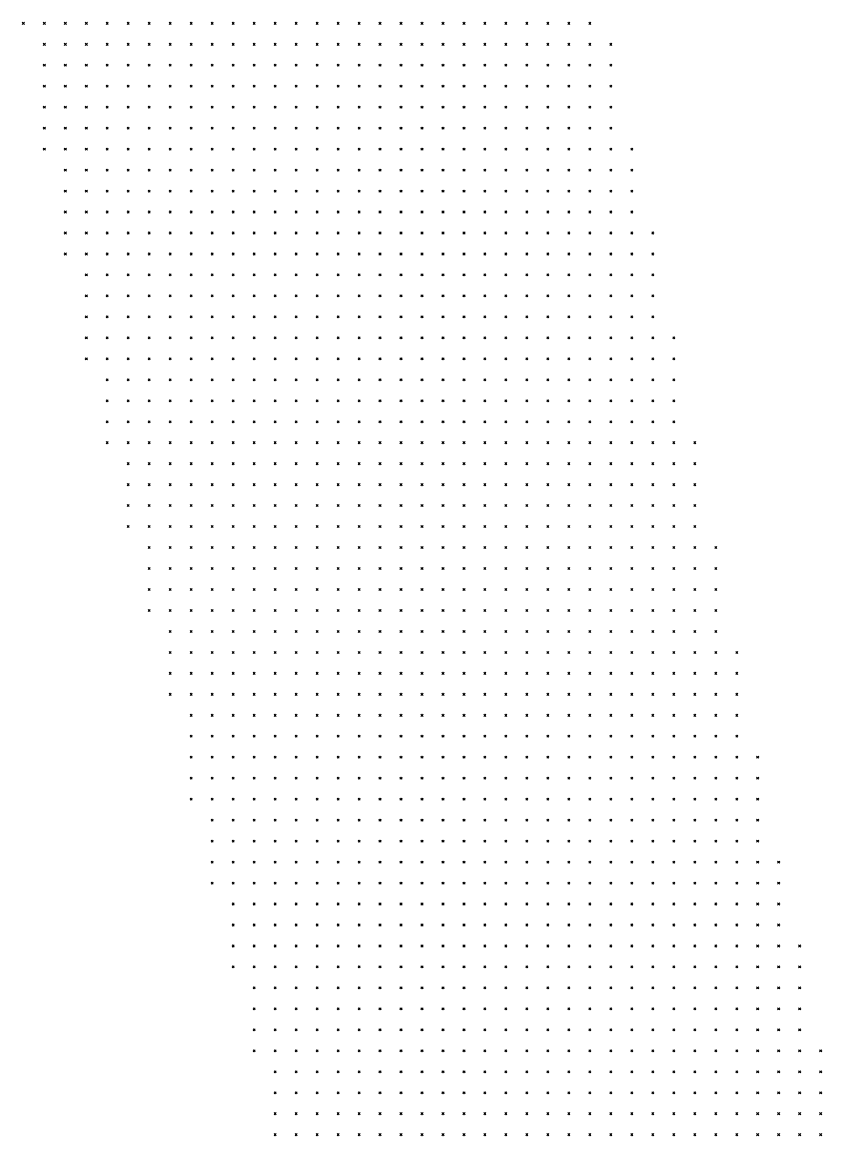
# Model space of a CAD drawing. Header units: metres. Extents: x 441556 to 446409, y 432338 to 461058.
# Drawn here: x 444707.3 to 444821.5, y 443728.8 to 443888.1 of the extents above; entities that cross this region are included whole.
import ezdxf

# ---------------------------------------------------------------- set-up
doc = ezdxf.new("R2010")
doc.units = ezdxf.units.M
doc.header["$MEASUREMENT"] = 0
doc.header["$PDMODE"] = 35
doc.header["$PDSIZE"] = 0.15
doc.layers.add('DTM-NOK-RevN_LIDAR_co_lidar', color=91, linetype='Continuous', lineweight=0)

msp = doc.modelspace()

# ---------------------------------------------------------------- linework, layer by layer
at = {"layer": 'DTM-NOK-RevN_LIDAR_co_lidar'}
for p in [(444707.407, 443887.924, 425.183), (444710.407, 443887.924, 424.736), (444713.406, 443887.924, 423.998), (444716.406, 443887.924, 422.18), (444719.405, 443887.924, 419.704), (444722.404, 443887.924, 417.01), (444725.404, 443887.924, 414.378), (444728.403, 443887.924, 411.889), (444731.402, 443887.924, 409.426), (444734.402, 443887.924, 407.352), (444737.401, 443887.924, 404.901), (444740.4, 443887.924, 402.31), (444743.4, 443887.924, 398.769), (444746.399, 443887.924, 396.269), (444749.398, 443887.924, 393.952), (444752.398, 443887.924, 391.381), (444755.397, 443887.924, 390.099), (444758.396, 443887.924, 390.973), (444761.396, 443887.924, 392.354), (444764.395, 443887.924, 392.398), (444767.394, 443887.924, 391.05), (444770.394, 443887.924, 390.247), (444773.393, 443887.924, 390.246), (444776.392, 443887.924, 390.414), (444779.392, 443887.924, 390.306), (444782.391, 443887.924, 390.255), (444785.39, 443887.924, 390.374), (444788.39, 443887.924, 390.187), (444710.407, 443884.924, 426.728), (444713.406, 443884.924, 424.844), (444716.406, 443884.924, 422.597), (444719.405, 443884.924, 419.48), (444722.404, 443884.924, 416.344), (444725.404, 443884.924, 413.805), (444728.403, 443884.924, 411.223), (444731.402, 443884.924, 408.684), (444734.402, 443884.924, 406.594), (444737.401, 443884.924, 404.056), (444740.4, 443884.924, 401.801), (444743.4, 443884.924, 399.238), (444746.399, 443884.924, 397.292), (444749.398, 443884.924, 395.114), (444752.398, 443884.924, 393.28), (444755.397, 443884.924, 393.694), (444758.396, 443884.924, 395.176), (444761.396, 443884.924, 394.851), (444764.395, 443884.924, 393.762), (444767.394, 443884.924, 392.356), (444770.394, 443884.924, 391.692), (444773.393, 443884.924, 391.858), (444776.392, 443884.924, 392.145), (444779.392, 443884.924, 392.296), (444782.391, 443884.924, 392.46), (444785.39, 443884.924, 392.516), (444788.39, 443884.924, 392.176), (444791.389, 443884.924, 391.636), (444710.407, 443881.925, 427.799), (444713.406, 443881.925, 425.405), (444716.406, 443881.925, 422.311), (444719.405, 443881.925, 418.769), (444722.404, 443881.925, 415.663), (444725.404, 443881.925, 413.078), (444728.403, 443881.925, 410.677), (444731.402, 443881.925, 408.365), (444734.402, 443881.925, 406.233), (444737.401, 443881.925, 404.134), (444740.4, 443881.925, 401.933), (444743.4, 443881.925, 399.9), (444746.399, 443881.925, 398.047), (444749.398, 443881.925, 395.796), (444752.398, 443881.925, 395.68), (444755.397, 443881.925, 398.11), (444758.396, 443881.925, 397.801), (444761.396, 443881.925, 396.763), (444764.395, 443881.925, 395.494), (444767.394, 443881.925, 393.84), (444770.394, 443881.925, 393.432), (444773.393, 443881.925, 393.591), (444776.392, 443881.925, 394.072), (444779.392, 443881.925, 394.548), (444782.391, 443881.925, 394.658), (444785.39, 443881.925, 394.373), (444788.39, 443881.925, 393.723), (444791.389, 443881.925, 393.211), (444710.407, 443878.926, 428.399), (444713.406, 443878.926, 425.488), (444716.406, 443878.926, 422.427), (444719.405, 443878.926, 419.492), (444722.404, 443878.926, 416.609), (444725.404, 443878.926, 413.961), (444728.403, 443878.926, 411.492), (444731.402, 443878.926, 408.864), (444734.402, 443878.926, 406.627), (444737.401, 443878.926, 404.465), (444740.4, 443878.926, 402.13), (444743.4, 443878.926, 400.249), (444746.399, 443878.926, 398.902), (444749.398, 443878.926, 398.334), (444752.398, 443878.926, 400.294), (444755.397, 443878.926, 400.778), (444758.396, 443878.926, 399.899), (444761.396, 443878.926, 398.37), (444764.395, 443878.926, 397.414), (444767.394, 443878.926, 396.566), (444770.394, 443878.926, 395.77), (444773.393, 443878.926, 395.797), (444776.392, 443878.926, 396.298), (444779.392, 443878.926, 396.696), (444782.391, 443878.926, 396.739), (444785.39, 443878.926, 396.244), (444788.39, 443878.926, 395.368), (444791.389, 443878.926, 394.708), (444710.407, 443875.926, 429.097), (444713.406, 443875.926, 426.283), (444716.406, 443875.926, 423.193), (444719.405, 443875.926, 420.422), (444722.404, 443875.926, 417.745), (444725.404, 443875.926, 414.933), (444728.403, 443875.926, 412.096), (444731.402, 443875.926, 409.184), (444734.402, 443875.926, 406.55), (444737.401, 443875.926, 404.448), (444740.4, 443875.926, 402.482), (444743.4, 443875.926, 400.995), (444746.399, 443875.926, 400.647), (444749.398, 443875.926, 401.658), (444752.398, 443875.926, 403.447), (444755.397, 443875.926, 402.587), (444758.396, 443875.926, 401.229), (444761.396, 443875.926, 400.483), (444764.395, 443875.926, 399.716), (444767.394, 443875.926, 398.815), (444770.394, 443875.926, 397.895), (444773.393, 443875.926, 397.964), (444776.392, 443875.926, 398.732), (444779.392, 443875.926, 399.188), (444782.391, 443875.926, 399.032), (444785.39, 443875.926, 398.28), (444788.39, 443875.926, 397.151), (444791.389, 443875.926, 396.208), (444710.407, 443872.927, 429.615), (444713.406, 443872.927, 427.041), (444716.406, 443872.927, 424.054), (444719.405, 443872.927, 421.098), (444722.404, 443872.927, 418.24), (444725.404, 443872.927, 415.382), (444728.403, 443872.927, 412.561), (444731.402, 443872.927, 409.545), (444734.402, 443872.927, 407.061), (444737.401, 443872.927, 405.142), (444740.4, 443872.927, 403.462), (444743.4, 443872.927, 402.587), (444746.399, 443872.927, 403.29), (444749.398, 443872.927, 404.953), (444752.398, 443872.927, 405.462), (444755.397, 443872.927, 404.411), (444758.396, 443872.927, 403.035), (444761.396, 443872.927, 402.59), (444764.395, 443872.927, 402.217), (444767.394, 443872.927, 401.477), (444770.394, 443872.927, 400.833), (444773.393, 443872.927, 400.738), (444776.392, 443872.927, 401.264), (444779.392, 443872.927, 401.84), (444782.391, 443872.927, 401.504), (444785.39, 443872.927, 400.154), (444788.39, 443872.927, 398.701), (444791.389, 443872.927, 397.858), (444710.407, 443869.928, 430.149), (444713.406, 443869.928, 427.387), (444716.406, 443869.928, 424.472), (444719.405, 443869.928, 421.507), (444722.404, 443869.928, 418.667), (444725.404, 443869.928, 415.945), (444728.403, 443869.928, 413.028), (444731.402, 443869.928, 410.196), (444734.402, 443869.928, 408.141), (444737.401, 443869.928, 406.073), (444740.4, 443869.928, 404.742), (444743.4, 443869.928, 404.463), (444746.399, 443869.928, 406.234), (444749.398, 443869.928, 407.422), (444752.398, 443869.928, 407.353), (444755.397, 443869.928, 406.115), (444758.396, 443869.928, 405.03), (444761.396, 443869.928, 404.813), (444764.395, 443869.928, 404.774), (444767.394, 443869.928, 403.926), (444770.394, 443869.928, 403.629), (444773.393, 443869.928, 404.005), (444776.392, 443869.928, 404.345), (444779.392, 443869.928, 404.334), (444782.391, 443869.928, 403.578), (444785.39, 443869.928, 402.005), (444788.39, 443869.928, 400.498), (444791.389, 443869.928, 399.773), (444794.388, 443869.928, 399.62), (444713.406, 443866.928, 427.845), (444716.406, 443866.928, 424.877), (444719.405, 443866.928, 421.993), (444722.404, 443866.928, 419.285), (444725.404, 443866.928, 416.796), (444728.403, 443866.928, 413.976), (444731.402, 443866.928, 411.276), (444734.402, 443866.928, 409.526), (444737.401, 443866.928, 407.917), (444740.4, 443866.928, 406.397), (444743.4, 443866.928, 406.429), (444746.399, 443866.928, 408.428), (444749.398, 443866.928, 409.469), (444752.398, 443866.928, 409.675), (444755.397, 443866.928, 408.639), (444758.396, 443866.928, 407.743), (444761.396, 443866.928, 407.436), (444764.395, 443866.928, 407.364), (444767.394, 443866.928, 406.705), (444770.394, 443866.928, 406.667), (444773.393, 443866.928, 406.848), (444776.392, 443866.928, 406.834), (444779.392, 443866.928, 406.469), (444782.391, 443866.928, 405.369), (444785.39, 443866.928, 403.726), (444788.39, 443866.928, 402.434), (444791.389, 443866.928, 401.942), (444794.388, 443866.928, 401.893), (444713.406, 443863.929, 428.583), (444716.406, 443863.929, 425.669), (444719.405, 443863.929, 422.787), (444722.404, 443863.929, 420.239), (444725.404, 443863.929, 417.924), (444728.403, 443863.929, 415.563), (444731.402, 443863.929, 413.111), (444734.402, 443863.929, 411.215), (444737.401, 443863.929, 409.87), (444740.4, 443863.929, 408.56), (444743.4, 443863.929, 408.788), (444746.399, 443863.929, 410.451), (444749.398, 443863.929, 411.829), (444752.398, 443863.929, 412.13), (444755.397, 443863.929, 411.631), (444758.396, 443863.929, 410.856), (444761.396, 443863.929, 410.514), (444764.395, 443863.929, 410.195), (444767.394, 443863.929, 409.703), (444770.394, 443863.929, 409.641), (444773.393, 443863.929, 409.716), (444776.392, 443863.929, 409.538), (444779.392, 443863.929, 408.81), (444782.391, 443863.929, 407.372), (444785.39, 443863.929, 405.89), (444788.39, 443863.929, 404.999), (444791.389, 443863.929, 404.528), (444794.388, 443863.929, 404.273), (444713.406, 443860.93, 429.033), (444716.406, 443860.93, 426.498), (444719.405, 443860.93, 424.103), (444722.404, 443860.93, 421.834), (444725.404, 443860.93, 419.569), (444728.403, 443860.93, 417.287), (444731.402, 443860.93, 414.98), (444734.402, 443860.93, 412.917), (444737.401, 443860.93, 411.946), (444740.4, 443860.93, 411.653), (444743.4, 443860.93, 411.862), (444746.399, 443860.93, 413.097), (444749.398, 443860.93, 414.419), (444752.398, 443860.93, 414.738), (444755.397, 443860.93, 414.499), (444758.396, 443860.93, 413.991), (444761.396, 443860.93, 413.66), (444764.395, 443860.93, 413.249), (444767.394, 443860.93, 412.818), (444770.394, 443860.93, 412.658), (444773.393, 443860.93, 412.547), (444776.392, 443860.93, 411.983), (444779.392, 443860.93, 410.975), (444782.391, 443860.93, 409.686), (444785.39, 443860.93, 408.51), (444788.39, 443860.93, 407.85), (444791.389, 443860.93, 407.408), (444794.388, 443860.93, 406.926), (444713.406, 443857.93, 429.795), (444716.406, 443857.93, 427.81), (444719.405, 443857.93, 425.775), (444722.404, 443857.93, 423.505), (444725.404, 443857.93, 421.22), (444728.403, 443857.93, 418.764), (444731.402, 443857.93, 416.246), (444734.402, 443857.93, 414.478), (444737.401, 443857.93, 414.2), (444740.4, 443857.93, 414.537), (444743.4, 443857.93, 414.985), (444746.399, 443857.93, 416.206), (444749.398, 443857.93, 417.096), (444752.398, 443857.93, 417.464), (444755.397, 443857.93, 417.276), (444758.396, 443857.93, 416.779), (444761.396, 443857.93, 416.537), (444764.395, 443857.93, 416.13), (444767.394, 443857.93, 415.781), (444770.394, 443857.93, 415.475), (444773.393, 443857.93, 414.739), (444776.392, 443857.93, 413.837), (444779.392, 443857.93, 412.861), (444782.391, 443857.93, 411.891), (444785.39, 443857.93, 411.094), (444788.39, 443857.93, 410.673), (444791.389, 443857.93, 410.335), (444794.388, 443857.93, 409.912), (444797.388, 443857.93, 409.598), (444713.406, 443854.931, 431.262), (444716.406, 443854.931, 429.418), (444719.405, 443854.931, 427.357), (444722.404, 443854.931, 424.988), (444725.404, 443854.931, 422.557), (444728.403, 443854.931, 419.904), (444731.402, 443854.931, 417.381), (444734.402, 443854.931, 416.459), (444737.401, 443854.931, 416.816), (444740.4, 443854.931, 417.135), (444743.4, 443854.931, 417.821), (444746.399, 443854.931, 419.108), (444749.398, 443854.931, 419.711), (444752.398, 443854.931, 420.055), (444755.397, 443854.931, 419.92), (444758.396, 443854.931, 419.477), (444761.396, 443854.931, 419.429), (444764.395, 443854.931, 419.067), (444767.394, 443854.931, 418.661), (444770.394, 443854.931, 418.019), (444773.393, 443854.931, 416.705), (444776.392, 443854.931, 415.589), (444779.392, 443854.931, 414.861), (444782.391, 443854.931, 414.224), (444785.39, 443854.931, 413.575), (444788.39, 443854.931, 413.365), (444791.389, 443854.931, 413.344), (444794.388, 443854.931, 413.018), (444797.388, 443854.931, 412.57), (444716.406, 443851.932, 430.893), (444719.405, 443851.932, 428.774), (444722.404, 443851.932, 426.354), (444725.404, 443851.932, 423.528), (444728.403, 443851.932, 420.877), (444731.402, 443851.932, 419.061), (444734.402, 443851.932, 418.808), (444737.401, 443851.932, 419.316), (444740.4, 443851.932, 419.917), (444743.4, 443851.932, 420.74), (444746.399, 443851.932, 421.792), (444749.398, 443851.932, 422.327), (444752.398, 443851.932, 422.579), (444755.397, 443851.932, 422.597), (444758.396, 443851.932, 422.452), (444761.396, 443851.932, 422.312), (444764.395, 443851.932, 421.833), (444767.394, 443851.932, 421.263), (444770.394, 443851.932, 420.282), (444773.393, 443851.932, 418.806), (444776.392, 443851.932, 417.618), (444779.392, 443851.932, 417.099), (444782.391, 443851.932, 416.787), (444785.39, 443851.932, 416.355), (444788.39, 443851.932, 416.268), (444791.389, 443851.932, 416.346), (444794.388, 443851.932, 415.938), (444797.388, 443851.932, 415.232), (444716.406, 443848.932, 432.075), (444719.405, 443848.932, 429.887), (444722.404, 443848.932, 427.261), (444725.404, 443848.932, 424.172), (444728.403, 443848.932, 421.989), (444731.402, 443848.932, 421.3), (444734.402, 443848.932, 421.489), (444737.401, 443848.932, 421.879), (444740.4, 443848.932, 422.714), (444743.4, 443848.932, 423.562), (444746.399, 443848.932, 424.545), (444749.398, 443848.932, 425.035), (444752.398, 443848.932, 425.297), (444755.397, 443848.932, 425.406), (444758.396, 443848.932, 425.236), (444761.396, 443848.932, 424.921), (444764.395, 443848.932, 424.282), (444767.394, 443848.932, 423.669), (444770.394, 443848.932, 422.486), (444773.393, 443848.932, 421.084), (444776.392, 443848.932, 420.095), (444779.392, 443848.932, 419.791), (444782.391, 443848.932, 419.731), (444785.39, 443848.932, 419.574), (444788.39, 443848.932, 419.453), (444791.389, 443848.932, 419.206), (444794.388, 443848.932, 418.51), (444797.388, 443848.932, 417.547), (444716.406, 443845.933, 433.123), (444719.405, 443845.933, 430.781), (444722.404, 443845.933, 427.987), (444725.404, 443845.933, 425.094), (444728.403, 443845.933, 423.567), (444731.402, 443845.933, 423.715), (444734.402, 443845.933, 424.322), (444737.401, 443845.933, 424.772), (444740.4, 443845.933, 425.569), (444743.4, 443845.933, 426.234), (444746.399, 443845.933, 427.172), (444749.398, 443845.933, 427.629), (444752.398, 443845.933, 428.019), (444755.397, 443845.933, 428.267), (444758.396, 443845.933, 427.85), (444761.396, 443845.933, 427.499), (444764.395, 443845.933, 426.92), (444767.394, 443845.933, 426.193), (444770.394, 443845.933, 424.884), (444773.393, 443845.933, 423.695), (444776.392, 443845.933, 423.109), (444779.392, 443845.933, 422.88), (444782.391, 443845.933, 422.874), (444785.39, 443845.933, 422.758), (444788.39, 443845.933, 422.385), (444791.389, 443845.933, 421.759), (444794.388, 443845.933, 420.803), (444797.388, 443845.933, 419.719), (444716.406, 443842.934, 434.169), (444719.405, 443842.934, 431.672), (444722.404, 443842.934, 428.957), (444725.404, 443842.934, 426.512), (444728.403, 443842.934, 425.615), (444731.402, 443842.934, 426.211), (444734.402, 443842.934, 426.913), (444737.401, 443842.934, 427.538), (444740.4, 443842.934, 428.458), (444743.4, 443842.934, 429.042), (444746.399, 443842.934, 429.761), (444749.398, 443842.934, 430.204), (444752.398, 443842.934, 430.587), (444755.397, 443842.934, 431.004), (444758.396, 443842.934, 430.727), (444761.396, 443842.934, 430.368), (444764.395, 443842.934, 429.748), (444767.394, 443842.934, 428.609), (444770.394, 443842.934, 427.273), (444773.393, 443842.934, 426.453), (444776.392, 443842.934, 426.21), (444779.392, 443842.934, 425.882), (444782.391, 443842.934, 425.716), (444785.39, 443842.934, 425.531), (444788.39, 443842.934, 424.981), (444791.389, 443842.934, 424.165), (444794.388, 443842.934, 423.105), (444797.388, 443842.934, 422.049), (444800.387, 443842.934, 421.228), (444716.406, 443839.934, 434.994), (444719.405, 443839.934, 432.455), (444722.404, 443839.934, 429.909), (444725.404, 443839.934, 428.067), (444728.403, 443839.934, 427.916), (444731.402, 443839.934, 428.894), (444734.402, 443839.934, 429.604), (444737.401, 443839.934, 430.289), (444740.4, 443839.934, 431.163), (444743.4, 443839.934, 431.877), (444746.399, 443839.934, 432.652), (444749.398, 443839.934, 433.103), (444752.398, 443839.934, 433.325), (444755.397, 443839.934, 433.542), (444758.396, 443839.934, 433.517), (444761.396, 443839.934, 433.161), (444764.395, 443839.934, 432.22), (444767.394, 443839.934, 430.848), (444770.394, 443839.934, 429.773), (444773.393, 443839.934, 429.221), (444776.392, 443839.934, 428.991), (444779.392, 443839.934, 428.794), (444782.391, 443839.934, 428.494), (444785.39, 443839.934, 428.149), (444788.39, 443839.934, 427.623), (444791.389, 443839.934, 426.701), (444794.388, 443839.934, 425.458), (444797.388, 443839.934, 424.319), (444800.387, 443839.934, 423.686), (444719.405, 443836.935, 433.422), (444722.404, 443836.935, 431.25), (444725.404, 443836.935, 430.152), (444728.403, 443836.935, 430.588), (444731.402, 443836.935, 431.648), (444734.402, 443836.935, 432.444), (444737.401, 443836.935, 433.177), (444740.4, 443836.935, 434.147), (444743.4, 443836.935, 434.934), (444746.399, 443836.935, 435.472), (444749.398, 443836.935, 436.051), (444752.398, 443836.935, 436.117), (444755.397, 443836.935, 436.139), (444758.396, 443836.935, 436.133), (444761.396, 443836.935, 435.484), (444764.395, 443836.935, 434.419), (444767.394, 443836.935, 433.432), (444770.394, 443836.935, 432.795), (444773.393, 443836.935, 432.197), (444776.392, 443836.935, 431.774), (444779.392, 443836.935, 431.684), (444782.391, 443836.935, 431.351), (444785.39, 443836.935, 430.846), (444788.39, 443836.935, 430.104), (444791.389, 443836.935, 428.816), (444794.388, 443836.935, 427.455), (444797.388, 443836.935, 426.467), (444800.387, 443836.935, 425.966), (444719.405, 443833.936, 434.444), (444722.404, 443833.936, 432.814), (444725.404, 443833.936, 432.564), (444728.403, 443833.936, 433.531), (444731.402, 443833.936, 434.555), (444734.402, 443833.936, 435.458), (444737.401, 443833.936, 436.354), (444740.4, 443833.936, 437.089), (444743.4, 443833.936, 437.81), (444746.399, 443833.936, 438.362), (444749.398, 443833.936, 438.872), (444752.398, 443833.936, 438.635), (444755.397, 443833.936, 438.483), (444758.396, 443833.936, 438.307), (444761.396, 443833.936, 437.902), (444764.395, 443833.936, 437.056), (444767.394, 443833.936, 436.528), (444770.394, 443833.936, 435.718), (444773.393, 443833.936, 434.965), (444776.392, 443833.936, 434.478), (444779.392, 443833.936, 434.38), (444782.391, 443833.936, 434.201), (444785.39, 443833.936, 433.472), (444788.39, 443833.936, 432.175), (444791.389, 443833.936, 430.639), (444794.388, 443833.936, 429.412), (444797.388, 443833.936, 428.765), (444800.387, 443833.936, 428.508), (444719.405, 443830.936, 435.458), (444722.404, 443830.936, 434.769), (444725.404, 443830.936, 435.32), (444728.403, 443830.936, 436.452), (444731.402, 443830.936, 437.42), (444734.402, 443830.936, 438.385), (444737.401, 443830.936, 439.154), (444740.4, 443830.936, 439.839), (444743.4, 443830.936, 440.583), (444746.399, 443830.936, 441.228), (444749.398, 443830.936, 441.335), (444752.398, 443830.936, 441.146), (444755.397, 443830.936, 441.205), (444758.396, 443830.936, 440.874), (444761.396, 443830.936, 440.548), (444764.395, 443830.936, 439.901), (444767.394, 443830.936, 439.368), (444770.394, 443830.936, 438.634), (444773.393, 443830.936, 437.927), (444776.392, 443830.936, 437.393), (444779.392, 443830.936, 437.087), (444782.391, 443830.936, 436.765), (444785.39, 443830.936, 435.89), (444788.39, 443830.936, 434.336), (444791.389, 443830.936, 432.783), (444794.388, 443830.936, 431.917), (444797.388, 443830.936, 431.603), (444800.387, 443830.936, 431.682), (444719.405, 443827.937, 436.652), (444722.404, 443827.937, 436.898), (444725.404, 443827.937, 437.97), (444728.403, 443827.937, 439.143), (444731.402, 443827.937, 440.198), (444734.402, 443827.937, 441.084), (444737.401, 443827.937, 441.887), (444740.4, 443827.937, 442.774), (444743.4, 443827.937, 443.451), (444746.399, 443827.937, 443.848), (444749.398, 443827.937, 443.702), (444752.398, 443827.937, 443.55), (444755.397, 443827.937, 443.707), (444758.396, 443827.937, 443.559), (444761.396, 443827.937, 443.212), (444764.395, 443827.937, 442.569), (444767.394, 443827.937, 442.202), (444770.394, 443827.937, 441.53), (444773.393, 443827.937, 440.838), (444776.392, 443827.937, 440.274), (444779.392, 443827.937, 439.687), (444782.391, 443827.937, 438.962), (444785.39, 443827.937, 438.017), (444788.39, 443827.937, 436.662), (444791.389, 443827.937, 435.262), (444794.388, 443827.937, 434.474), (444797.388, 443827.937, 434.266), (444800.387, 443827.937, 434.768), (444803.386, 443827.937, 436.198), (444722.404, 443824.938, 439.177), (444725.404, 443824.938, 440.64), (444728.403, 443824.938, 441.858), (444731.402, 443824.938, 442.854), (444734.402, 443824.938, 443.717), (444737.401, 443824.938, 444.673), (444740.4, 443824.938, 445.53), (444743.4, 443824.938, 446.121), (444746.399, 443824.938, 446.445), (444749.398, 443824.938, 446.051), (444752.398, 443824.938, 445.699), (444755.397, 443824.938, 446.184), (444758.396, 443824.938, 446.22), (444761.396, 443824.938, 445.656), (444764.395, 443824.938, 445.009), (444767.394, 443824.938, 444.416), (444770.394, 443824.938, 444.005), (444773.393, 443824.938, 443.62), (444776.392, 443824.938, 442.98), (444779.392, 443824.938, 441.995), (444782.391, 443824.938, 440.939), (444785.39, 443824.938, 440.077), (444788.39, 443824.938, 438.992), (444791.389, 443824.938, 437.704), (444794.388, 443824.938, 436.894), (444797.388, 443824.938, 436.564), (444800.387, 443824.938, 437.013), (444803.386, 443824.938, 438.431), (444722.404, 443821.938, 441.572), (444725.404, 443821.938, 443.381), (444728.403, 443821.938, 444.73), (444731.402, 443821.938, 445.776), (444734.402, 443821.938, 446.694), (444737.401, 443821.938, 447.782), (444740.4, 443821.938, 448.448), (444743.4, 443821.938, 448.746), (444746.399, 443821.938, 449.077), (444749.398, 443821.938, 448.442), (444752.398, 443821.938, 448.133), (444755.397, 443821.938, 448.79), (444758.396, 443821.938, 448.504), (444761.396, 443821.938, 447.984), (444764.395, 443821.938, 447.373), (444767.394, 443821.938, 447.053), (444770.394, 443821.938, 446.76), (444773.393, 443821.938, 446.088), (444776.392, 443821.938, 445.136), (444779.392, 443821.938, 444.103), (444782.391, 443821.938, 443.037), (444785.39, 443821.938, 442.033), (444788.39, 443821.938, 441.068), (444791.389, 443821.938, 440.221), (444794.388, 443821.938, 439.728), (444797.388, 443821.938, 440.145), (444800.387, 443821.938, 441.622), (444803.386, 443821.938, 441.867), (444722.404, 443818.939, 444.111), (444725.404, 443818.939, 446.167), (444728.403, 443818.939, 447.377), (444731.402, 443818.939, 448.427), (444734.402, 443818.939, 449.546), (444737.401, 443818.939, 450.632), (444740.4, 443818.939, 451.309), (444743.4, 443818.939, 451.799), (444746.399, 443818.939, 451.586), (444749.398, 443818.939, 451.011), (444752.398, 443818.939, 450.808), (444755.397, 443818.939, 451.158), (444758.396, 443818.939, 451.091), (444761.396, 443818.939, 450.91), (444764.395, 443818.939, 450.82), (444767.394, 443818.939, 450.608), (444770.394, 443818.939, 449.757), (444773.393, 443818.939, 448.574), (444776.392, 443818.939, 447.267), (444779.392, 443818.939, 446.104), (444782.391, 443818.939, 445.182), (444785.39, 443818.939, 444.292), (444788.39, 443818.939, 443.679), (444791.389, 443818.939, 443.662), (444794.388, 443818.939, 443.979), (444797.388, 443818.939, 444.732), (444800.387, 443818.939, 445.852), (444803.386, 443818.939, 445.597), (444722.404, 443815.94, 446.525), (444725.404, 443815.94, 448.554), (444728.403, 443815.94, 449.973), (444731.402, 443815.94, 451.396), (444734.402, 443815.94, 452.752), (444737.401, 443815.94, 453.623), (444740.4, 443815.94, 454.053), (444743.4, 443815.94, 454.164), (444746.399, 443815.94, 453.906), (444749.398, 443815.94, 453.434), (444752.398, 443815.94, 453.278), (444755.397, 443815.94, 453.616), (444758.396, 443815.94, 453.736), (444761.396, 443815.94, 454.005), (444764.395, 443815.94, 454.001), (444767.394, 443815.94, 453.262), (444770.394, 443815.94, 451.936), (444773.393, 443815.94, 450.494), (444776.392, 443815.94, 449.324), (444779.392, 443815.94, 448.097), (444782.391, 443815.94, 447.07), (444785.39, 443815.94, 446.553), (444788.39, 443815.94, 446.647), (444791.389, 443815.94, 447.6), (444794.388, 443815.94, 448.831), (444797.388, 443815.94, 449.177), (444800.387, 443815.94, 448.569), (444803.386, 443815.94, 447.028), (444725.404, 443812.94, 451.067), (444728.403, 443812.94, 452.976), (444731.402, 443812.94, 454.193), (444734.402, 443812.94, 455.336), (444737.401, 443812.94, 456.106), (444740.4, 443812.94, 456.554), (444743.4, 443812.94, 456.59), (444746.399, 443812.94, 456.363), (444749.398, 443812.94, 455.868), (444752.398, 443812.94, 456.019), (444755.397, 443812.94, 456.211), (444758.396, 443812.94, 456.818), (444761.396, 443812.94, 456.861), (444764.395, 443812.94, 456.464), (444767.394, 443812.94, 455.497), (444770.394, 443812.94, 454.024), (444773.393, 443812.94, 452.693), (444776.392, 443812.94, 451.409), (444779.392, 443812.94, 450.079), (444782.391, 443812.94, 449.231), (444785.39, 443812.94, 448.906), (444788.39, 443812.94, 449.192), (444791.389, 443812.94, 450.202), (444794.388, 443812.94, 451.207), (444797.388, 443812.94, 451.334), (444800.387, 443812.94, 450.248), (444803.386, 443812.94, 448.609), (444806.386, 443812.94, 447.179), (444725.404, 443809.941, 453.943), (444728.403, 443809.941, 455.641), (444731.402, 443809.941, 456.875), (444734.402, 443809.941, 458.12), (444737.401, 443809.941, 459.11), (444740.4, 443809.941, 459.697), (444743.4, 443809.941, 459.402), (444746.399, 443809.941, 459.263), (444749.398, 443809.941, 459.421), (444752.398, 443809.941, 459.228), (444755.397, 443809.941, 459.091), (444758.396, 443809.941, 459.295), (444761.396, 443809.941, 459.179), (444764.395, 443809.941, 458.533), (444767.394, 443809.941, 457.574), (444770.394, 443809.941, 456.233), (444773.393, 443809.941, 454.86), (444776.392, 443809.941, 453.709), (444779.392, 443809.941, 452.55), (444782.391, 443809.941, 452.185), (444785.39, 443809.941, 452.876), (444788.39, 443809.941, 453.572), (444791.389, 443809.941, 453.7), (444794.388, 443809.941, 453.596), (444797.388, 443809.941, 453.048), (444800.387, 443809.941, 451.579), (444803.386, 443809.941, 450.132), (444806.386, 443809.941, 449.052), (444725.404, 443806.942, 456.653), (444728.403, 443806.942, 458.38), (444731.402, 443806.942, 459.78), (444734.402, 443806.942, 460.916), (444737.401, 443806.942, 461.705), (444740.4, 443806.942, 462.376), (444743.4, 443806.942, 462.161), (444746.399, 443806.942, 462.354), (444749.398, 443806.942, 462.244), (444752.398, 443806.942, 462.308), (444755.397, 443806.942, 462.317), (444758.396, 443806.942, 462.115), (444761.396, 443806.942, 461.553), (444764.395, 443806.942, 460.686), (444767.394, 443806.942, 459.674), (444770.394, 443806.942, 458.334), (444773.393, 443806.942, 457.057), (444776.392, 443806.942, 456.114), (444779.392, 443806.942, 455.575), (444782.391, 443806.942, 455.721), (444785.39, 443806.942, 456.56), (444788.39, 443806.942, 457.369), (444791.389, 443806.942, 457.206), (444794.388, 443806.942, 456.076), (444797.388, 443806.942, 454.691), (444800.387, 443806.942, 453.143), (444803.386, 443806.942, 451.832), (444806.386, 443806.942, 451.228), (444725.404, 443803.942, 459.337), (444728.403, 443803.942, 461.365), (444731.402, 443803.942, 462.695), (444734.402, 443803.942, 463.677), (444737.401, 443803.942, 464.444), (444740.4, 443803.942, 464.925), (444743.4, 443803.942, 464.889), (444746.399, 443803.942, 465.158), (444749.398, 443803.942, 465.306), (444752.398, 443803.942, 465.182), (444755.397, 443803.942, 465.077), (444758.396, 443803.942, 464.647), (444761.396, 443803.942, 464.026), (444764.395, 443803.942, 462.804), (444767.394, 443803.942, 461.671), (444770.394, 443803.942, 460.271), (444773.393, 443803.942, 459.338), (444776.392, 443803.942, 458.814), (444779.392, 443803.942, 458.428), (444782.391, 443803.942, 458.614), (444785.39, 443803.942, 459.47), (444788.39, 443803.942, 459.934), (444791.389, 443803.942, 459.292), (444794.388, 443803.942, 457.914), (444797.388, 443803.942, 456.24), (444800.387, 443803.942, 454.814), (444803.386, 443803.942, 453.782), (444806.386, 443803.942, 453.301), (444728.403, 443800.943, 463.896), (444731.402, 443800.943, 465.391), (444734.402, 443800.943, 466.51), (444737.401, 443800.943, 467.308), (444740.4, 443800.943, 467.85), (444743.4, 443800.943, 468.455), (444746.399, 443800.943, 468.583), (444749.398, 443800.943, 468.471), (444752.398, 443800.943, 468.147), (444755.397, 443800.943, 468.023), (444758.396, 443800.943, 467.302), (444761.396, 443800.943, 466.464), (444764.395, 443800.943, 465.112), (444767.394, 443800.943, 463.87), (444770.394, 443800.943, 462.938), (444773.393, 443800.943, 462.118), (444776.392, 443800.943, 461.468), (444779.392, 443800.943, 461.249), (444782.391, 443800.943, 461.526), (444785.39, 443800.943, 462.203), (444788.39, 443800.943, 462.369), (444791.389, 443800.943, 461.408), (444794.388, 443800.943, 459.834), (444797.388, 443800.943, 458.183), (444800.387, 443800.943, 457.03), (444803.386, 443800.943, 456.21), (444806.386, 443800.943, 455.99), (444728.403, 443797.944, 466.553), (444731.402, 443797.944, 468.101), (444734.402, 443797.944, 469.29), (444737.401, 443797.944, 470.265), (444740.4, 443797.944, 471.025), (444743.4, 443797.944, 471.752), (444746.399, 443797.944, 471.865), (444749.398, 443797.944, 471.621), (444752.398, 443797.944, 471.213), (444755.397, 443797.944, 470.801), (444758.396, 443797.944, 469.891), (444761.396, 443797.944, 468.892), (444764.395, 443797.944, 467.566), (444767.394, 443797.944, 467.219), (444770.394, 443797.944, 467.565), (444773.393, 443797.944, 466.462), (444776.392, 443797.944, 465.492), (444779.392, 443797.944, 464.989), (444782.391, 443797.944, 464.951), (444785.39, 443797.944, 465), (444788.39, 443797.944, 464.557), (444791.389, 443797.944, 463.538), (444794.388, 443797.944, 462.073), (444797.388, 443797.944, 460.722), (444800.387, 443797.944, 459.649), (444803.386, 443797.944, 458.683), (444806.386, 443797.944, 458.615), (444809.385, 443797.944, 459.502), (444728.403, 443794.944, 469.205), (444731.402, 443794.944, 470.826), (444734.402, 443794.944, 471.989), (444737.401, 443794.944, 473.22), (444740.4, 443794.944, 474.434), (444743.4, 443794.944, 474.813), (444746.399, 443794.944, 474.954), (444749.398, 443794.944, 474.649), (444752.398, 443794.944, 474.095), (444755.397, 443794.944, 473.194), (444758.396, 443794.944, 472.407), (444761.396, 443794.944, 471.655), (444764.395, 443794.944, 471.407), (444767.394, 443794.944, 471.767), (444770.394, 443794.944, 471.999), (444773.393, 443794.944, 470.933), (444776.392, 443794.944, 469.809), (444779.392, 443794.944, 468.846), (444782.391, 443794.944, 468.188), (444785.39, 443794.944, 467.573), (444788.39, 443794.944, 466.641), (444791.389, 443794.944, 465.388), (444794.388, 443794.944, 463.979), (444797.388, 443794.944, 462.9), (444800.387, 443794.944, 461.907), (444803.386, 443794.944, 461.077), (444806.386, 443794.944, 461.122), (444809.385, 443794.944, 461.807), (444728.403, 443791.945, 471.902), (444731.402, 443791.945, 473.417), (444734.402, 443791.945, 474.689), (444737.401, 443791.945, 476.047), (444740.4, 443791.945, 477.574), (444743.4, 443791.945, 477.87), (444746.399, 443791.945, 477.772), (444749.398, 443791.945, 477.487), (444752.398, 443791.945, 476.87), (444755.397, 443791.945, 475.857), (444758.396, 443791.945, 475.18), (444761.396, 443791.945, 474.975), (444764.395, 443791.945, 475.264), (444767.394, 443791.945, 475.199), (444770.394, 443791.945, 475.377), (444773.393, 443791.945, 474.631), (444776.392, 443791.945, 473.312), (444779.392, 443791.945, 472.04), (444782.391, 443791.945, 471.027), (444785.39, 443791.945, 469.972), (444788.39, 443791.945, 468.683), (444791.389, 443791.945, 467.307), (444794.388, 443791.945, 466.036), (444797.388, 443791.945, 464.99), (444800.387, 443791.945, 463.989), (444803.386, 443791.945, 463.442), (444806.386, 443791.945, 463.506), (444809.385, 443791.945, 464.075), (444731.402, 443788.946, 475.854), (444734.402, 443788.946, 477.39), (444737.401, 443788.946, 479.019), (444740.4, 443788.946, 480.416), (444743.4, 443788.946, 480.717), (444746.399, 443788.946, 480.548), (444749.398, 443788.946, 480.249), (444752.398, 443788.946, 479.422), (444755.397, 443788.946, 478.745), (444758.396, 443788.946, 478.686), (444761.396, 443788.946, 478.86), (444764.395, 443788.946, 479.03), (444767.394, 443788.946, 478.922), (444770.394, 443788.946, 478.662), (444773.393, 443788.946, 477.549), (444776.392, 443788.946, 476.037), (444779.392, 443788.946, 474.622), (444782.391, 443788.946, 473.465), (444785.39, 443788.946, 472.242), (444788.39, 443788.946, 470.868), (444791.389, 443788.946, 469.676), (444794.388, 443788.946, 468.553), (444797.388, 443788.946, 467.383), (444800.387, 443788.946, 466.552), (444803.386, 443788.946, 465.934), (444806.386, 443788.946, 465.783), (444809.385, 443788.946, 466.184), (444731.402, 443785.946, 478.203), (444734.402, 443785.946, 479.952), (444737.401, 443785.946, 481.835), (444740.4, 443785.946, 483.035), (444743.4, 443785.946, 483.391), (444746.399, 443785.946, 483.232), (444749.398, 443785.946, 482.905), (444752.398, 443785.946, 482.23), (444755.397, 443785.946, 481.843), (444758.396, 443785.946, 482.526), (444761.396, 443785.946, 482.887), (444764.395, 443785.946, 482.837), (444767.394, 443785.946, 482.54), (444770.394, 443785.946, 481.501), (444773.393, 443785.946, 479.901), (444776.392, 443785.946, 478.336), (444779.392, 443785.946, 476.882), (444782.391, 443785.946, 475.638), (444785.39, 443785.946, 474.508), (444788.39, 443785.946, 473.287), (444791.389, 443785.946, 472.102), (444794.388, 443785.946, 470.91), (444797.388, 443785.946, 469.755), (444800.387, 443785.946, 469.157), (444803.386, 443785.946, 468.435), (444806.386, 443785.946, 467.983), (444809.385, 443785.946, 468.283), (444731.402, 443782.947, 480.589), (444734.402, 443782.947, 482.322), (444737.401, 443782.947, 484.239), (444740.4, 443782.947, 485.619), (444743.4, 443782.947, 486.081), (444746.399, 443782.947, 485.996), (444749.398, 443782.947, 485.743), (444752.398, 443782.947, 485.582), (444755.397, 443782.947, 485.604), (444758.396, 443782.947, 486.149), (444761.396, 443782.947, 486.305), (444764.395, 443782.947, 485.924), (444767.394, 443782.947, 484.869), (444770.394, 443782.947, 483.574), (444773.393, 443782.947, 482.056), (444776.392, 443782.947, 480.483), (444779.392, 443782.947, 479.019), (444782.391, 443782.947, 477.851), (444785.39, 443782.947, 476.832), (444788.39, 443782.947, 475.713), (444791.389, 443782.947, 474.427), (444794.388, 443782.947, 473.016), (444797.388, 443782.947, 471.88), (444800.387, 443782.947, 471.341), (444803.386, 443782.947, 470.793), (444806.386, 443782.947, 470.181), (444809.385, 443782.947, 470.554), (444812.384, 443782.947, 471.437), (444731.402, 443779.947, 482.997), (444734.402, 443779.947, 484.78), (444737.401, 443779.947, 486.731), (444740.4, 443779.947, 488.323), (444743.4, 443779.947, 488.929), (444746.399, 443779.947, 488.97), (444749.398, 443779.947, 488.8), (444752.398, 443779.947, 488.944), (444755.397, 443779.947, 489.298), (444758.396, 443779.947, 489.43), (444761.396, 443779.947, 489.169), (444764.395, 443779.947, 488.292), (444767.394, 443779.947, 486.982), (444770.394, 443779.947, 485.593), (444773.393, 443779.947, 484.145), (444776.392, 443779.947, 482.58), (444779.392, 443779.947, 481.23), (444782.391, 443779.947, 480.165), (444785.39, 443779.947, 479.028), (444788.39, 443779.947, 477.845), (444791.389, 443779.947, 476.587), (444794.388, 443779.947, 475.107), (444797.388, 443779.947, 473.957), (444800.387, 443779.947, 473.335), (444803.386, 443779.947, 472.887), (444806.386, 443779.947, 472.465), (444809.385, 443779.947, 473.022), (444812.384, 443779.947, 474.089), (444731.402, 443776.948, 485.27), (444734.402, 443776.948, 487.305), (444737.401, 443776.948, 489.254), (444740.4, 443776.948, 490.952), (444743.4, 443776.948, 491.748), (444746.399, 443776.948, 491.83), (444749.398, 443776.948, 491.966), (444752.398, 443776.948, 492.147), (444755.397, 443776.948, 492.255), (444758.396, 443776.948, 492.28), (444761.396, 443776.948, 491.788), (444764.395, 443776.948, 490.427), (444767.394, 443776.948, 489.041), (444770.394, 443776.948, 487.646), (444773.393, 443776.948, 486.157), (444776.392, 443776.948, 484.564), (444779.392, 443776.948, 483.453), (444782.391, 443776.948, 482.391), (444785.39, 443776.948, 481.043), (444788.39, 443776.948, 479.771), (444791.389, 443776.948, 478.502), (444794.388, 443776.948, 477.131), (444797.388, 443776.948, 476.073), (444800.387, 443776.948, 475.358), (444803.386, 443776.948, 474.915), (444806.386, 443776.948, 474.99), (444809.385, 443776.948, 475.668), (444812.384, 443776.948, 476.938), (444734.402, 443773.949, 489.558), (444737.401, 443773.949, 491.674), (444740.4, 443773.949, 493.835), (444743.4, 443773.949, 494.623), (444746.399, 443773.949, 494.912), (444749.398, 443773.949, 495.382), (444752.398, 443773.949, 495.318), (444755.397, 443773.949, 495.155), (444758.396, 443773.949, 494.846), (444761.396, 443773.949, 493.887), (444764.395, 443773.949, 492.521), (444767.394, 443773.949, 490.962), (444770.394, 443773.949, 489.532), (444773.393, 443773.949, 488.14), (444776.392, 443773.949, 486.5), (444779.392, 443773.949, 485.437), (444782.391, 443773.949, 484.429), (444785.39, 443773.949, 483.087), (444788.39, 443773.949, 481.803), (444791.389, 443773.949, 480.531), (444794.388, 443773.949, 479.225), (444797.388, 443773.949, 478.223), (444800.387, 443773.949, 477.701), (444803.386, 443773.949, 477.522), (444806.386, 443773.949, 477.897), (444809.385, 443773.949, 478.383), (444812.384, 443773.949, 479.733), (444734.402, 443770.949, 491.892), (444737.401, 443770.949, 494.604), (444740.4, 443770.949, 497.023), (444743.4, 443770.949, 498.018), (444746.399, 443770.949, 498.2), (444749.398, 443770.949, 498.235), (444752.398, 443770.949, 498.094), (444755.397, 443770.949, 497.754), (444758.396, 443770.949, 497.186), (444761.396, 443770.949, 495.921), (444764.395, 443770.949, 494.547), (444767.394, 443770.949, 492.98), (444770.394, 443770.949, 491.454), (444773.393, 443770.949, 489.964), (444776.392, 443770.949, 488.561), (444779.392, 443770.949, 487.436), (444782.391, 443770.949, 486.394), (444785.39, 443770.949, 485.138), (444788.39, 443770.949, 483.715), (444791.389, 443770.949, 482.405), (444794.388, 443770.949, 481.384), (444797.388, 443770.949, 480.664), (444800.387, 443770.949, 480.341), (444803.386, 443770.949, 480.474), (444806.386, 443770.949, 480.854), (444809.385, 443770.949, 481.259), (444812.384, 443770.949, 482.328), (444734.402, 443767.95, 494.2), (444737.401, 443767.95, 496.916), (444740.4, 443767.95, 499.186), (444743.4, 443767.95, 500.358), (444746.399, 443767.95, 500.876), (444749.398, 443767.95, 500.786), (444752.398, 443767.95, 500.533), (444755.397, 443767.95, 500.381), (444758.396, 443767.95, 499.221), (444761.396, 443767.95, 497.835), (444764.395, 443767.95, 496.412), (444767.394, 443767.95, 494.748), (444770.394, 443767.95, 493.417), (444773.393, 443767.95, 491.971), (444776.392, 443767.95, 490.587), (444779.392, 443767.95, 489.527), (444782.391, 443767.95, 488.408), (444785.39, 443767.95, 486.963), (444788.39, 443767.95, 485.569), (444791.389, 443767.95, 484.61), (444794.388, 443767.95, 483.935), (444797.388, 443767.95, 483.278), (444800.387, 443767.95, 482.914), (444803.386, 443767.95, 483.298), (444806.386, 443767.95, 483.83), (444809.385, 443767.95, 484.33), (444812.384, 443767.95, 485.456), (444815.384, 443767.95, 486.685), (444734.402, 443764.951, 496.354), (444737.401, 443764.951, 499.089), (444740.4, 443764.951, 501.123), (444743.4, 443764.951, 502.696), (444746.399, 443764.951, 503.305), (444749.398, 443764.951, 503.188), (444752.398, 443764.951, 503.106), (444755.397, 443764.951, 502.639), (444758.396, 443764.951, 501.123), (444761.396, 443764.951, 499.655), (444764.395, 443764.951, 498.212), (444767.394, 443764.951, 496.595), (444770.394, 443764.951, 495.216), (444773.393, 443764.951, 493.89), (444776.392, 443764.951, 492.482), (444779.392, 443764.951, 491.31), (444782.391, 443764.951, 490.373), (444785.39, 443764.951, 489.201), (444788.39, 443764.951, 487.895), (444791.389, 443764.951, 486.994), (444794.388, 443764.951, 486.502), (444797.388, 443764.951, 486.102), (444800.387, 443764.951, 485.986), (444803.386, 443764.951, 486.588), (444806.386, 443764.951, 486.868), (444809.385, 443764.951, 487.541), (444812.384, 443764.951, 488.758), (444815.384, 443764.951, 489.689), (444737.401, 443761.951, 501.069), (444740.4, 443761.951, 503.294), (444743.4, 443761.951, 505.199), (444746.399, 443761.951, 505.5), (444749.398, 443761.951, 505.495), (444752.398, 443761.951, 505.36), (444755.397, 443761.951, 504.569), (444758.396, 443761.951, 503.113), (444761.396, 443761.951, 501.547), (444764.395, 443761.951, 499.951), (444767.394, 443761.951, 498.592), (444770.394, 443761.951, 497.083), (444773.393, 443761.951, 495.689), (444776.392, 443761.951, 494.408), (444779.392, 443761.951, 493.255), (444782.391, 443761.951, 492.264), (444785.39, 443761.951, 491.19), (444788.39, 443761.951, 490.031), (444791.389, 443761.951, 489.201), (444794.388, 443761.951, 488.776), (444797.388, 443761.951, 488.636), (444800.387, 443761.951, 489.119), (444803.386, 443761.951, 489.827), (444806.386, 443761.951, 489.928), (444809.385, 443761.951, 490.732), (444812.384, 443761.951, 491.749), (444815.384, 443761.951, 492.676), (444737.401, 443758.952, 502.897), (444740.4, 443758.952, 505.421), (444743.4, 443758.952, 507.739), (444746.399, 443758.952, 508.324), (444749.398, 443758.952, 508.083), (444752.398, 443758.952, 507.606), (444755.397, 443758.952, 506.568), (444758.396, 443758.952, 505.134), (444761.396, 443758.952, 503.48), (444764.395, 443758.952, 501.905), (444767.394, 443758.952, 500.519), (444770.394, 443758.952, 499.169), (444773.393, 443758.952, 497.915), (444776.392, 443758.952, 496.797), (444779.392, 443758.952, 495.576), (444782.391, 443758.952, 494.19), (444785.39, 443758.952, 493.021), (444788.39, 443758.952, 492.149), (444791.389, 443758.952, 491.511), (444794.388, 443758.952, 491.162), (444797.388, 443758.952, 491.254), (444800.387, 443758.952, 492.117), (444803.386, 443758.952, 492.549), (444806.386, 443758.952, 492.786), (444809.385, 443758.952, 493.721), (444812.384, 443758.952, 494.558), (444815.384, 443758.952, 495.484), (444737.401, 443755.953, 505.623), (444740.4, 443755.953, 508.042), (444743.4, 443755.953, 509.992), (444746.399, 443755.953, 511.005), (444749.398, 443755.953, 510.704), (444752.398, 443755.953, 509.628), (444755.397, 443755.953, 508.654), (444758.396, 443755.953, 507.21), (444761.396, 443755.953, 505.602), (444764.395, 443755.953, 504.039), (444767.394, 443755.953, 502.686), (444770.394, 443755.953, 501.258), (444773.393, 443755.953, 500.032), (444776.392, 443755.953, 498.941), (444779.392, 443755.953, 497.75), (444782.391, 443755.953, 496.32), (444785.39, 443755.953, 495.3), (444788.39, 443755.953, 494.656), (444791.389, 443755.953, 493.932), (444794.388, 443755.953, 493.632), (444797.388, 443755.953, 494.128), (444800.387, 443755.953, 495.056), (444803.386, 443755.953, 495.495), (444806.386, 443755.953, 495.784), (444809.385, 443755.953, 496.588), (444812.384, 443755.953, 497.563), (444815.384, 443755.953, 498.412), (444818.383, 443755.953, 498.996), (444737.401, 443752.953, 507.73), (444740.4, 443752.953, 510.183), (444743.4, 443752.953, 512.489), (444746.399, 443752.953, 513.519), (444749.398, 443752.953, 512.991), (444752.398, 443752.953, 511.765), (444755.397, 443752.953, 510.535), (444758.396, 443752.953, 509.098), (444761.396, 443752.953, 507.439), (444764.395, 443752.953, 506.18), (444767.394, 443752.953, 504.814), (444770.394, 443752.953, 503.197), (444773.393, 443752.953, 502.036), (444776.392, 443752.953, 500.709), (444779.392, 443752.953, 499.395), (444782.391, 443752.953, 498.219), (444785.39, 443752.953, 497.346), (444788.39, 443752.953, 496.869), (444791.389, 443752.953, 496.515), (444794.388, 443752.953, 496.393), (444797.388, 443752.953, 496.82), (444800.387, 443752.953, 497.583), (444803.386, 443752.953, 498.202), (444806.386, 443752.953, 498.477), (444809.385, 443752.953, 499.606), (444812.384, 443752.953, 500.437), (444815.384, 443752.953, 501.12), (444818.383, 443752.953, 501.736), (444740.4, 443749.954, 512.487), (444743.4, 443749.954, 515.312), (444746.399, 443749.954, 515.795), (444749.398, 443749.954, 514.661), (444752.398, 443749.954, 513.574), (444755.397, 443749.954, 512.35), (444758.396, 443749.954, 510.95), (444761.396, 443749.954, 509.734), (444764.395, 443749.954, 508.422), (444767.394, 443749.954, 507.052), (444770.394, 443749.954, 505.624), (444773.393, 443749.954, 504.279), (444776.392, 443749.954, 502.858), (444779.392, 443749.954, 501.588), (444782.391, 443749.954, 500.501), (444785.39, 443749.954, 499.635), (444788.39, 443749.954, 499.206), (444791.389, 443749.954, 499.068), (444794.388, 443749.954, 499.154), (444797.388, 443749.954, 499.698), (444800.387, 443749.954, 500.332), (444803.386, 443749.954, 500.899), (444806.386, 443749.954, 501.31), (444809.385, 443749.954, 502.317), (444812.384, 443749.954, 503.305), (444815.384, 443749.954, 504.005), (444818.383, 443749.954, 504.492), (444740.4, 443746.955, 514.563), (444743.4, 443746.955, 516.931), (444746.399, 443746.955, 517.453), (444749.398, 443746.955, 516.745), (444752.398, 443746.955, 515.733), (444755.397, 443746.955, 514.273), (444758.396, 443746.955, 513.001), (444761.396, 443746.955, 511.953), (444764.395, 443746.955, 510.734), (444767.394, 443746.955, 509.333), (444770.394, 443746.955, 507.562), (444773.393, 443746.955, 506.147), (444776.392, 443746.955, 504.802), (444779.392, 443746.955, 503.449), (444782.391, 443746.955, 502.554), (444785.39, 443746.955, 501.958), (444788.39, 443746.955, 501.6), (444791.389, 443746.955, 501.674), (444794.388, 443746.955, 501.883), (444797.388, 443746.955, 502.319), (444800.387, 443746.955, 503.159), (444803.386, 443746.955, 503.426), (444806.386, 443746.955, 503.748), (444809.385, 443746.955, 504.776), (444812.384, 443746.955, 505.847), (444815.384, 443746.955, 506.753), (444818.383, 443746.955, 506.967), (444740.4, 443743.955, 516.177), (444743.4, 443743.955, 518.532), (444746.399, 443743.955, 519.268), (444749.398, 443743.955, 518.762), (444752.398, 443743.955, 517.597), (444755.397, 443743.955, 516.524), (444758.396, 443743.955, 515.424), (444761.396, 443743.955, 514.279), (444764.395, 443743.955, 512.794), (444767.394, 443743.955, 511.209), (444770.394, 443743.955, 509.3), (444773.393, 443743.955, 507.752), (444776.392, 443743.955, 506.432), (444779.392, 443743.955, 505.311), (444782.391, 443743.955, 504.646), (444785.39, 443743.955, 504.295), (444788.39, 443743.955, 504.062), (444791.389, 443743.955, 504.107), (444794.388, 443743.955, 504.345), (444797.388, 443743.955, 504.721), (444800.387, 443743.955, 505.52), (444803.386, 443743.955, 505.908), (444806.386, 443743.955, 506.45), (444809.385, 443743.955, 507.497), (444812.384, 443743.955, 508.683), (444815.384, 443743.955, 509.072), (444818.383, 443743.955, 509.379), (444740.4, 443740.956, 518.195), (444743.4, 443740.956, 520.357), (444746.399, 443740.956, 521.102), (444749.398, 443740.956, 520.527), (444752.398, 443740.956, 519.833), (444755.397, 443740.956, 518.987), (444758.396, 443740.956, 517.826), (444761.396, 443740.956, 516.305), (444764.395, 443740.956, 514.586), (444767.394, 443740.956, 513.062), (444770.394, 443740.956, 511.203), (444773.393, 443740.956, 509.732), (444776.392, 443740.956, 508.451), (444779.392, 443740.956, 507.483), (444782.391, 443740.956, 506.876), (444785.39, 443740.956, 506.525), (444788.39, 443740.956, 506.402), (444791.389, 443740.956, 506.507), (444794.388, 443740.956, 506.846), (444797.388, 443740.956, 507.427), (444800.387, 443740.956, 508.16), (444803.386, 443740.956, 508.727), (444806.386, 443740.956, 509.841), (444809.385, 443740.956, 510.46), (444812.384, 443740.956, 510.965), (444815.384, 443740.956, 511.435), (444818.383, 443740.956, 512.121), (444821.383, 443740.956, 512.743), (444743.4, 443737.957, 522.145), (444746.399, 443737.957, 522.818), (444749.398, 443737.957, 522.54), (444752.398, 443737.957, 522.119), (444755.397, 443737.957, 521.26), (444758.396, 443737.957, 519.881), (444761.396, 443737.957, 518.389), (444764.395, 443737.957, 516.475), (444767.394, 443737.957, 514.861), (444770.394, 443737.957, 512.957), (444773.393, 443737.957, 511.502), (444776.392, 443737.957, 510.248), (444779.392, 443737.957, 509.505), (444782.391, 443737.957, 509.1), (444785.39, 443737.957, 508.867), (444788.39, 443737.957, 508.922), (444791.389, 443737.957, 509.159), (444794.388, 443737.957, 509.566), (444797.388, 443737.957, 510.308), (444800.387, 443737.957, 511.215), (444803.386, 443737.957, 511.843), (444806.386, 443737.957, 512.721), (444809.385, 443737.957, 512.963), (444812.384, 443737.957, 513.555), (444815.384, 443737.957, 514.234), (444818.383, 443737.957, 515.263), (444821.383, 443737.957, 515.708), (444743.4, 443734.957, 523.904), (444746.399, 443734.957, 524.71), (444749.398, 443734.957, 524.657), (444752.398, 443734.957, 524.344), (444755.397, 443734.957, 523.298), (444758.396, 443734.957, 521.731), (444761.396, 443734.957, 519.967), (444764.395, 443734.957, 518.129), (444767.394, 443734.957, 516.374), (444770.394, 443734.957, 514.576), (444773.393, 443734.957, 513.073), (444776.392, 443734.957, 512.044), (444779.392, 443734.957, 511.523), (444782.391, 443734.957, 511.247), (444785.39, 443734.957, 511.108), (444788.39, 443734.957, 511.218), (444791.389, 443734.957, 511.572), (444794.388, 443734.957, 512.194), (444797.388, 443734.957, 513.12), (444800.387, 443734.957, 514.03), (444803.386, 443734.957, 514.612), (444806.386, 443734.957, 514.993), (444809.385, 443734.957, 515.349), (444812.384, 443734.957, 516.229), (444815.384, 443734.957, 516.967), (444818.383, 443734.957, 517.732), (444821.383, 443734.957, 518.395), (444743.4, 443731.958, 525.595), (444746.399, 443731.958, 526.423), (444749.398, 443731.958, 526.746), (444752.398, 443731.958, 526.236), (444755.397, 443731.958, 524.689), (444758.396, 443731.958, 522.964), (444761.396, 443731.958, 520.931), (444764.395, 443731.958, 519.27), (444767.394, 443731.958, 517.694), (444770.394, 443731.958, 516.126), (444773.393, 443731.958, 514.882), (444776.392, 443731.958, 514.127), (444779.392, 443731.958, 513.707), (444782.391, 443731.958, 513.558), (444785.39, 443731.958, 513.573), (444788.39, 443731.958, 513.797), (444791.389, 443731.958, 514.26), (444794.388, 443731.958, 514.866), (444797.388, 443731.958, 515.661), (444800.387, 443731.958, 516.486), (444803.386, 443731.958, 517.278), (444806.386, 443731.958, 517.788), (444809.385, 443731.958, 518.196), (444812.384, 443731.958, 519.212), (444815.384, 443731.958, 519.944), (444818.383, 443731.958, 521.35), (444821.383, 443731.958, 522.245), (444743.4, 443728.959, 527.219), (444746.399, 443728.959, 528.206), (444749.398, 443728.959, 528.535), (444752.398, 443728.959, 527.617), (444755.397, 443728.959, 525.838), (444758.396, 443728.959, 524.166), (444761.396, 443728.959, 522.357), (444764.395, 443728.959, 520.64), (444767.394, 443728.959, 519.051), (444770.394, 443728.959, 517.756), (444773.393, 443728.959, 516.88), (444776.392, 443728.959, 516.346), (444779.392, 443728.959, 516.034), (444782.391, 443728.959, 515.886), (444785.39, 443728.959, 515.956), (444788.39, 443728.959, 516.418), (444791.389, 443728.959, 517.009), (444794.388, 443728.959, 517.467), (444797.388, 443728.959, 518.103), (444800.387, 443728.959, 518.886), (444803.386, 443728.959, 520.016), (444806.386, 443728.959, 520.879), (444809.385, 443728.959, 521.432), (444812.384, 443728.959, 522.242), (444815.384, 443728.959, 523.112), (444818.383, 443728.959, 524.718), (444821.383, 443728.959, 525.43)]:
    msp.add_point(p, dxfattribs=at)

doc.saveas('drawing.dxf')
